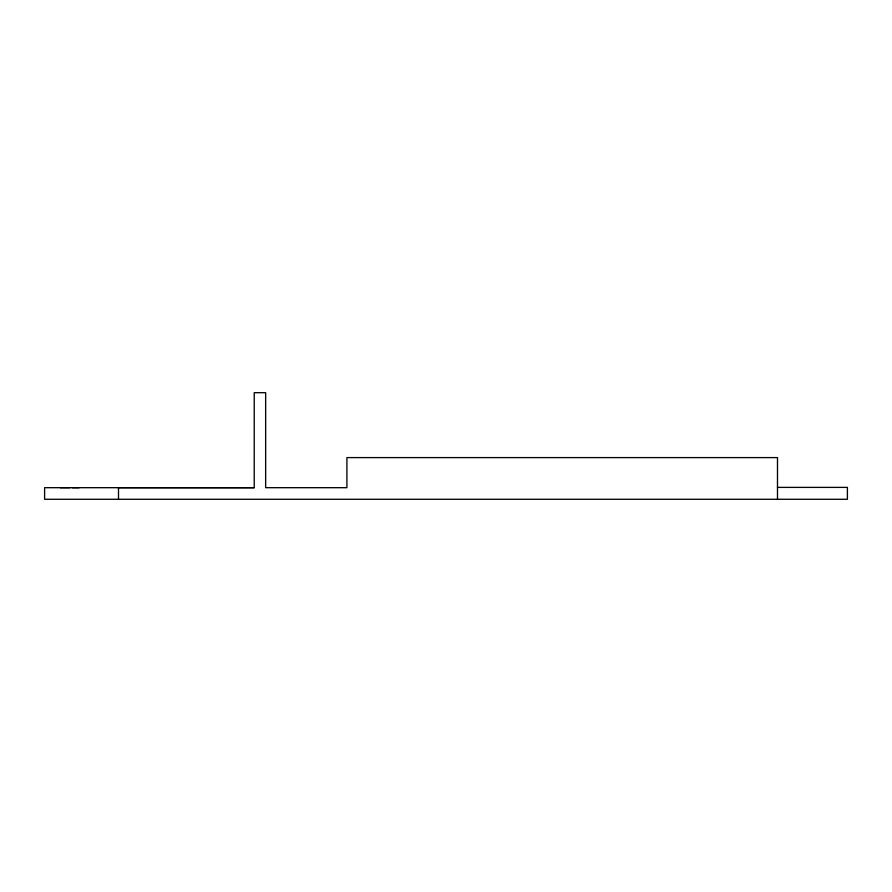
<?xml version="1.0" encoding="UTF-8"?>
<svg xmlns="http://www.w3.org/2000/svg" width="892" height="892" viewBox="0 0 892 892"><rect width="100%" height="100%" fill="white"/><g stroke="black" fill="none" stroke-linecap="round" stroke-linejoin="round"><path stroke-width="1.34" d="M118.502 499.275L118.502 487.69L254.22 487.69L254.231 392.703L265.649 392.703L265.649 487.69L346.91 487.69L346.91 457.596L777.489 457.596L777.489 499.275M777.489 487.389L847.4 487.389L847.4 499.275L44.6 499.275L44.6 487.69L254.22 487.69M60.388 487.69L69.743 487.69M72.163 487.69L79.087 487.69"/></g></svg>
